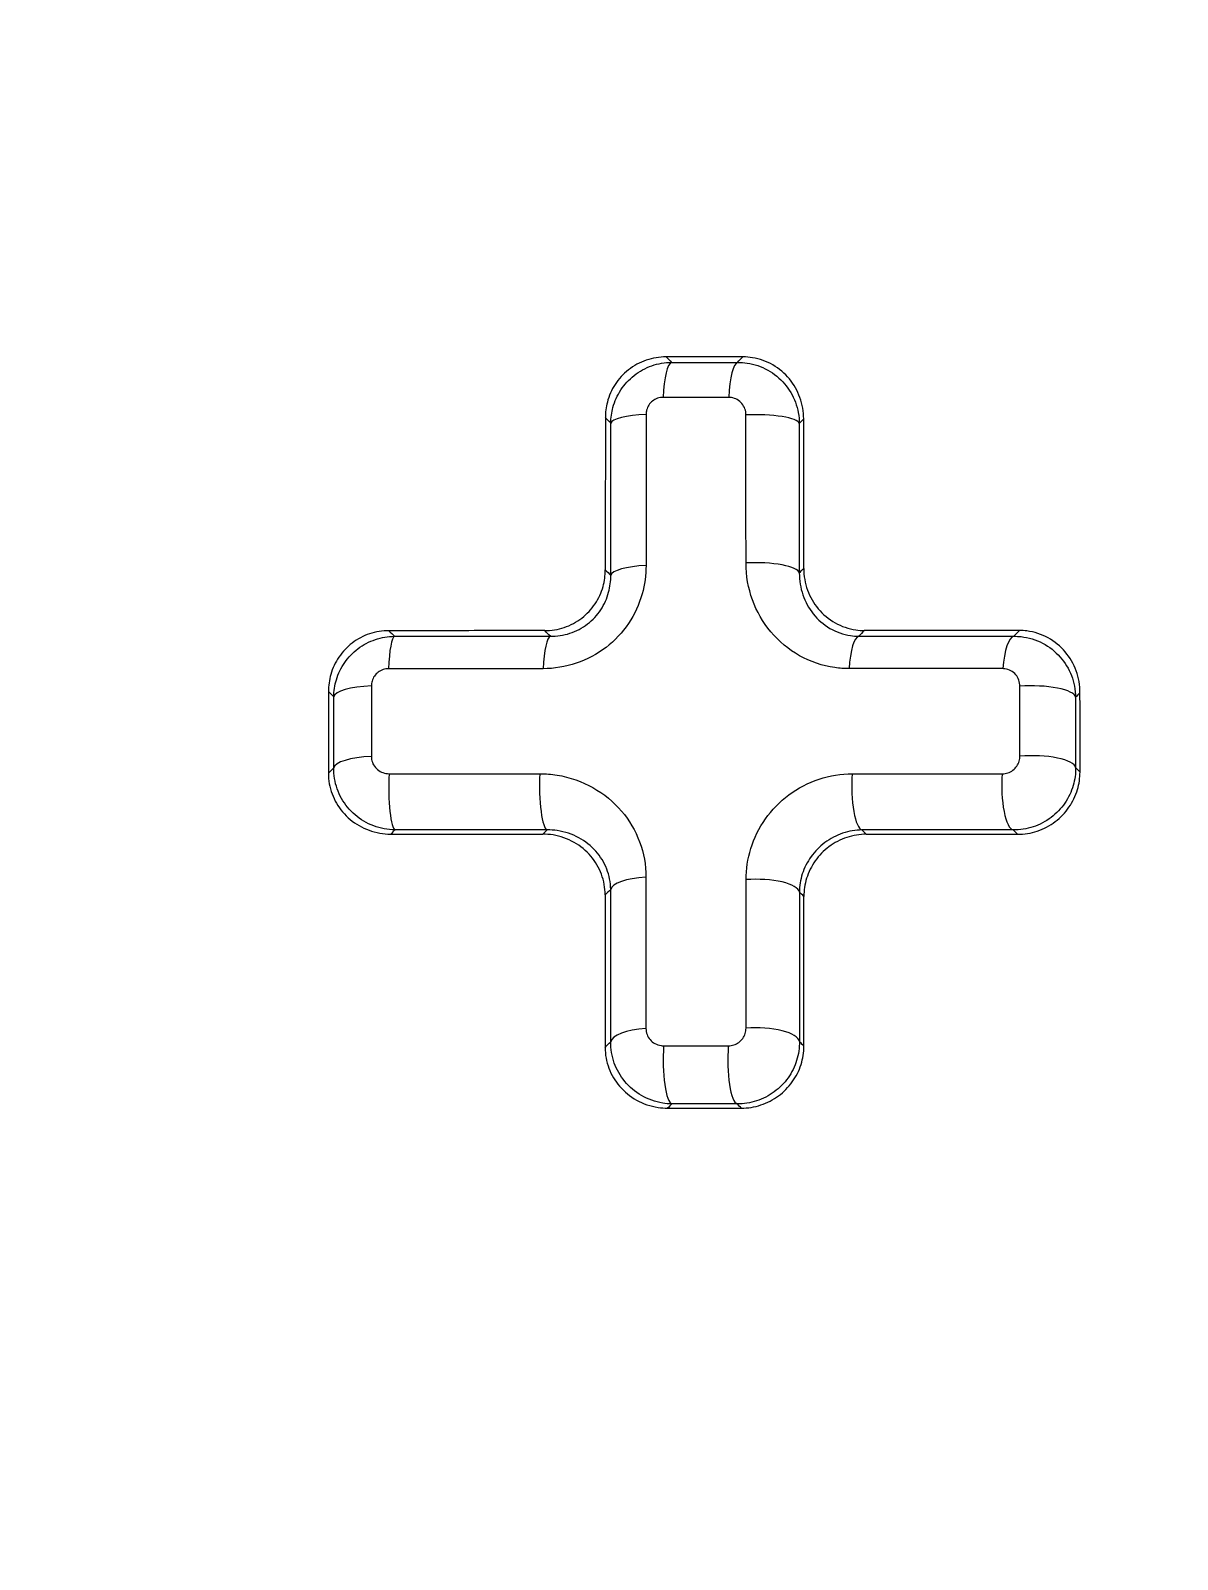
# Model space of a CAD drawing. Header units: millimetres. Extents: x 0 to 594, y 0 to 532.
# Drawn here: x 471.578 to 472.231, y 283.704 to 284.574 of the extents above; entities that cross this region are included whole.
import ezdxf

# ---------------------------------------------------------------- set-up
doc = ezdxf.new("R2010")
doc.units = ezdxf.units.MM
for name, color, linetype, true_color in [('13', 7, 'Continuous', 0xffffff), ('201', 7, 'Continuous', 0xffffff), ('4', 7, 'Continuous', 0xffffff)]:
    doc.layers.add(name, color=color, linetype=linetype, true_color=true_color)
doc.styles.add('iso-1', font='isocp.shx')
doc.dimstyles.get("Standard").update_dxf_attribs({"dimtxt": 0.18, "dimasz": 0.18, "dimexe": 0.18, "dimexo": 0.0625, "dimgap": 0.09, "dimtad": 0, "dimtih": 1, "dimtoh": 1, "dimdec": 4, "dimzin": 0, "dimdsep": 46, "dimtxsty": 'Standard', "dimcen": 0.09, "dimadec": 0, "dimazin": 0, "dimtfac": 1, "dimtdec": 4, "dimtofl": 0, "dimtmove": 0, "dimatfit": 3, "dimfxl": 1, "dimtolj": 1, "dimtzin": 0, "dimarcsym": 0})

# ---------------------------------------------------------------- blocks, each defined once
blk = doc.blocks.new('_U1')
at = {"layer": '201', "color": 250, "lineweight": 13}
blk.add_line((430.61169, 282.820884), (499.931008, 323.940688), dxfattribs=at)
at = {"layer": '201', "color": 250, "lineweight": 18}
blk.add_solid([(499.931008, 323.940688), (497.155868, 321.758737), (496.685695, 322.551343), (499.931008, 323.940688)], dxfattribs=at)
at = {"layer": '201', "color": 250, "linetype": 'Continuous', "lineweight": 18, "char_height": 3.5, "attachment_point": 7, "rotation": 30.676165, "line_spacing_factor": 0.963855, "style": 'iso-1'}
for s, insert in [('\\W0.5795;1612', (481.810819, 313.855865)), ('\\W0.6380;R', (478.626316, 311.966838))]:
    blk.add_mtext(s, dxfattribs=dict(at, insert=insert))
blk = doc.blocks.new('_U13')
at = {"layer": '201', "color": 250, "lineweight": 13}
blk.add_arc((430.61169, 282.820884), 53.921515, 175, 359.999943, dxfattribs=at)

msp = doc.modelspace()

# ---------------------------------------------------------------- linework, layer by layer
at = {"layer": '13', "color": 250, "linetype": 'Continuous', "lineweight": 18}
msp.add_circle((430.61169, 282.82088), 80.5978, dxfattribs=at)
at = {"layer": '4', "color": 250, "linetype": 'Continuous', "lineweight": 13}
for centre, major_axis, ratio, start_param, end_param in [((471.94338, 284.36054), (0, 0.025), 0.203748, 0.053483, 1.368497), ((471.98101, 284.36054), (0, 0.025), 0.216929, 0.053638, 1.368496), ((471.9335, 284.35066), (-0.025, 0), 0.209119, 4.90988, 6.22964), ((471.99088, 284.35044), (0.025, 0), 0.210154, 0.053557, 1.788354), ((471.9909, 284.26526), (0.025, 0), 0.244852, 0.054005, 1.788111), ((471.93349, 284.26385), (-0.025, 0), 0.244304, 4.909661, 6.229188), ((471.78563, 284.20452), (0, 0.025), 0.150453, 0.052963, 1.306803), ((471.87438, 284.20452), (0, 0.025), 0.181948, 0.05325, 1.306801), ((472.05004, 284.20454), (0, -0.025), 0.244289, 3.19559, 4.448388), ((472.13834, 284.20454), (0, -0.025), 0.275626, 3.196064, 4.448384), ((472.14818, 284.19441), (-0.025, 0), 0.274589, 3.196048, 4.985189), ((471.77579, 284.19461), (-0.025, 0), 0.267004, 4.854782, 6.228851), ((471.77578, 284.15411), (-0.025, 0), 0.280481, 4.854805, 6.228634), ((472.14819, 284.1543), (-0.025, 0), 0.288314, 3.196277, 4.985232), ((471.78593, 284.14421), (0, -0.025), 0.151512, 4.427777, 6.230213), ((471.87254, 284.1442), (0, -0.025), 0.182444, 4.42778, 6.229931), ((472.05186, 284.14417), (0, 0.025), 0.246491, 1.286199, 3.087564), ((472.13804, 284.14416), (0, 0.025), 0.27727, 1.286205, 3.087094), ((471.93347, 284.08485), (0.025, 0), 0.304543, 1.76822, 3.086619), ((471.99093, 284.08346), (-0.025, 0), 0.306297, 3.196599, 4.929874), ((471.93347, 283.99804), (0.025, 0), 0.328329, 1.768667, 3.086157), ((471.99094, 283.99826), (-0.025, 0), 0.329723, 3.197057, 4.930364), ((471.94363, 283.98816), (0, 0.025), 0.211603, 1.240455, 3.088019), ((471.98077, 283.98815), (0, 0.025), 0.225106, 1.240458, 3.087852)]:
    msp.add_ellipse(centre, major_axis=major_axis, ratio=ratio, start_param=start_param, end_param=end_param, dxfattribs=at)
at = {"layer": '4', "color": 250, "linetype": 'Continuous', "lineweight": 18}
for points, knots in [([(471.94001, 284.3886), (471.93622, 284.3886), (471.93236, 284.38797), (471.92509, 284.38549), (471.92159, 284.3836), (471.91562, 284.3789), (471.91302, 284.37605), (471.909, 284.36983), (471.9075, 284.36639), (471.90583, 284.35998), (471.90545, 284.35699), (471.90545, 284.35403)], [0, 0, 0, 0, 0.212874, 0.212874, 0.426307, 0.426307, 0.632305, 0.632305, 0.83479, 0.83479, 1, 1, 1, 1]), ([(471.98374, 284.38861), (471.97661, 284.38861), (471.96946, 284.38861), (471.95488, 284.3886), (471.94745, 284.3886), (471.94001, 284.3886)], [0, 0, 0, 0, 0.490478, 0.490478, 1, 1, 1, 1]), ([(472.01833, 284.35327), (472.01833, 284.35741), (472.0176, 284.36158), (472.01484, 284.36928), (472.01278, 284.37292), (472.00759, 284.37922), (472.00437, 284.38196), (471.99729, 284.38606), (471.99333, 284.38749), (471.98745, 284.38846), (471.9856, 284.38861), (471.98374, 284.38861)], [0, 0, 0, 0, 0.224424, 0.224424, 0.448623, 0.448623, 0.675942, 0.675942, 0.90057, 0.90057, 1, 1, 1, 1]), ([(471.90545, 284.35403), (471.90545, 284.34392), (471.90544, 284.33382), (471.90543, 284.30488), (471.90542, 284.28607), (471.90541, 284.26731)], [0, 0, 0, 0, 0.348434, 0.348434, 1, 1, 1, 1]), ([(472.01837, 284.26817), (472.01836, 284.28166), (472.01836, 284.29519), (472.01835, 284.32355), (472.01834, 284.33839), (472.01833, 284.35327)], [0, 0, 0, 0, 0.477714, 0.477714, 1, 1, 1, 1]), ([(471.87092, 284.2327), (471.87465, 284.23271), (471.87846, 284.23332), (471.88561, 284.23572), (471.88905, 284.23756), (471.89497, 284.24213), (471.89754, 284.2449), (471.90161, 284.25099), (471.90316, 284.25438), (471.90498, 284.26094), (471.90541, 284.26415), (471.90541, 284.26731)], [0, 0, 0, 0, 0.208275, 0.208275, 0.417028, 0.417028, 0.619696, 0.619696, 0.821824, 0.821824, 1, 1, 1, 1]), ([(472.01837, 284.26817), (472.01837, 284.26396), (472.01912, 284.25974), (472.02193, 284.25197), (472.02402, 284.24831), (472.02931, 284.24196), (472.0326, 284.2392), (472.03983, 284.23512), (472.04388, 284.23372), (472.04962, 284.23288), (472.05126, 284.23277), (472.05289, 284.23277)], [0, 0, 0, 0, 0.227007, 0.227007, 0.453693, 0.453693, 0.685054, 0.685054, 0.913001, 0.913001, 1, 1, 1, 1]), ([(471.78225, 284.23268), (471.77856, 284.23268), (471.77479, 284.23208), (471.76771, 284.22971), (471.76431, 284.22791), (471.75843, 284.22343), (471.75586, 284.2207), (471.75176, 284.21466), (471.75018, 284.21127), (471.74826, 284.20461), (471.7478, 284.20129), (471.7478, 284.19802)], [0, 0, 0, 0, 0.20498, 0.20498, 0.410312, 0.410312, 0.611388, 0.611388, 0.814613, 0.814613, 1, 1, 1, 1]), ([(471.87092, 284.2327), (471.85758, 284.2327), (471.84422, 284.2327), (471.81467, 284.23269), (471.79847, 284.23269), (471.78225, 284.23268)], [0, 0, 0, 0, 0.452587, 0.452587, 1, 1, 1, 1]), ([(472.14116, 284.2328), (472.13214, 284.2328), (472.12312, 284.2328), (472.09374, 284.23278), (472.07334, 284.23277), (472.05289, 284.23277)], [0, 0, 0, 0, 0.307633, 0.307633, 1, 1, 1, 1]), ([(472.17562, 284.19734), (472.17562, 284.20161), (472.17485, 284.20588), (472.172, 284.21372), (472.16987, 284.2174), (472.1645, 284.2238), (472.16114, 284.22657), (472.15375, 284.23063), (472.14962, 284.232), (472.14399, 284.23271), (472.14258, 284.2328), (472.14116, 284.2328)], [0, 0, 0, 0, 0.229272, 0.229272, 0.458118, 0.458118, 0.693389, 0.693389, 0.924804, 0.924804, 1, 1, 1, 1]), ([(471.7478, 284.19802), (471.7478, 284.19006), (471.74779, 284.18211), (471.74779, 284.16662), (471.74779, 284.15907), (471.74778, 284.15153)], [0, 0, 0, 0, 0.512505, 0.512505, 1, 1, 1, 1]), ([(472.17564, 284.1522), (472.17564, 284.15947), (472.17564, 284.16675), (472.17563, 284.18179), (472.17563, 284.18956), (472.17562, 284.19734)], [0, 0, 0, 0, 0.48421, 0.48421, 1, 1, 1, 1]), ([(471.74778, 284.15153), (471.74778, 284.14753), (471.74851, 284.1435), (471.75126, 284.13605), (471.75331, 284.13254), (471.75848, 284.12639), (471.7617, 284.1237), (471.76884, 284.11958), (471.77287, 284.11811), (471.77906, 284.11702), (471.78116, 284.11684), (471.78326, 284.11684)], [0, 0, 0, 0, 0.219649, 0.219649, 0.438941, 0.438941, 0.663557, 0.663557, 0.889167, 0.889167, 1, 1, 1, 1]), ([(472.14014, 284.11672), (472.14387, 284.11672), (472.1477, 284.11734), (472.15494, 284.11978), (472.15845, 284.12163), (472.16454, 284.12627), (472.16722, 284.12908), (472.17147, 284.13523), (472.17311, 284.13865), (472.17515, 284.14543), (472.17564, 284.14885), (472.17564, 284.1522)], [0, 0, 0, 0, 0.206787, 0.206787, 0.414003, 0.414003, 0.615452, 0.615452, 0.814213, 0.814213, 1, 1, 1, 1]), ([(471.78326, 284.11684), (471.79287, 284.11683), (471.80248, 284.11683), (471.83135, 284.11682), (471.8506, 284.11682), (471.8698, 284.11681)], [0, 0, 0, 0, 0.332346, 0.332346, 1, 1, 1, 1]), ([(471.90534, 284.08217), (471.90534, 284.08621), (471.90459, 284.09026), (471.90182, 284.09771), (471.89975, 284.10122), (471.89452, 284.10737), (471.89125, 284.11008), (471.88399, 284.11419), (471.87988, 284.11565), (471.87374, 284.11665), (471.87177, 284.11681), (471.8698, 284.11681)], [0, 0, 0, 0, 0.220494, 0.220494, 0.440512, 0.440512, 0.66782, 0.66782, 0.896804, 0.896804, 1, 1, 1, 1]), ([(472.05399, 284.11675), (472.05028, 284.11676), (472.04648, 284.11615), (472.03929, 284.11375), (472.03581, 284.11193), (472.02974, 284.10739), (472.02706, 284.10463), (472.02277, 284.09854), (472.0211, 284.09514), (472.01897, 284.08829), (472.01844, 284.08477), (472.01845, 284.08133)], [0, 0, 0, 0, 0.203899, 0.203899, 0.408123, 0.408123, 0.608143, 0.608143, 0.80794, 0.80794, 1, 1, 1, 1]), ([(472.05399, 284.11675), (472.06829, 284.11675), (472.08257, 284.11674), (472.11128, 284.11673), (472.12573, 284.11673), (472.14014, 284.11672)], [0, 0, 0, 0, 0.495981, 0.495981, 1, 1, 1, 1]), ([(471.90534, 284.08217), (471.90533, 284.06831), (471.90532, 284.05447), (471.90531, 284.02554), (471.90531, 284.01044), (471.9053, 283.99538)], [0, 0, 0, 0, 0.477278, 0.477278, 1, 1, 1, 1]), ([(472.01848, 283.99616), (472.01848, 284.00441), (472.01847, 284.01266), (472.01846, 284.041), (472.01845, 284.06114), (472.01845, 284.08133)], [0, 0, 0, 0, 0.291598, 0.291598, 1, 1, 1, 1]), ([(471.9053, 283.99538), (471.9053, 283.99132), (471.90606, 283.98725), (471.90887, 283.97978), (471.91096, 283.97627), (471.91625, 283.9701), (471.91957, 283.96739), (471.92696, 283.96329), (471.93115, 283.96185), (471.93724, 283.96093), (471.93905, 283.96079), (471.94088, 283.96079)], [0, 0, 0, 0, 0.221613, 0.221613, 0.442655, 0.442655, 0.672678, 0.672678, 0.904981, 0.904981, 1, 1, 1, 1]), ([(471.98289, 283.96078), (471.98658, 283.96078), (471.99036, 283.96138), (471.99751, 283.96374), (472.00097, 283.96553), (472.00701, 283.96999), (472.00969, 283.97271), (472.01401, 283.97873), (472.01571, 283.98211), (472.01792, 283.98902), (472.01848, 283.99263), (472.01848, 283.99616)], [0, 0, 0, 0, 0.201394, 0.201394, 0.403048, 0.403048, 0.601481, 0.601481, 0.801454, 0.801454, 1, 1, 1, 1]), ([(471.94088, 283.96079), (471.94807, 283.96079), (471.95525, 283.96079), (471.96925, 283.96078), (471.97607, 283.96078), (471.98289, 283.96078)], [0, 0, 0, 0, 0.51259, 0.51259, 1, 1, 1, 1])]:
    msp.add_open_spline(points, degree=3, knots=knots, dxfattribs=at)
at = {"layer": '4', "color": 250, "linetype": 'Continuous', "lineweight": 13}
for points, knots in [([(471.90854, 284.35095), (471.90857, 284.35393), (471.90899, 284.35694), (471.91073, 284.36333), (471.91226, 284.36673), (471.9163, 284.37288), (471.91888, 284.3757), (471.92483, 284.38039), (471.9283, 284.38229), (471.9355, 284.3848), (471.93932, 284.38547), (471.9431, 284.3855)], [0, 0, 0, 0, 0.165453, 0.165453, 0.367759, 0.367759, 0.57524, 0.57524, 0.789539, 0.789539, 1, 1, 1, 1]), ([(471.98071, 284.38551), (471.98254, 284.38552), (471.98438, 284.38539), (471.99025, 284.38449), (471.99427, 284.38311), (472.00146, 284.37909), (472.00475, 284.37639), (472.01005, 284.37017), (472.01217, 284.36658), (472.01503, 284.35895), (472.01581, 284.35481), (472.01585, 284.35072)], [0, 0, 0, 0, 0.099412, 0.099412, 0.326301, 0.326301, 0.553236, 0.553236, 0.775882, 0.775882, 1, 1, 1, 1]), ([(471.93838, 284.36556), (471.93731, 284.36556), (471.93622, 284.36539), (471.93417, 284.36469), (471.93318, 284.36416), (471.93149, 284.36283), (471.93075, 284.36203), (471.92961, 284.36028), (471.92919, 284.35931), (471.92871, 284.35749), (471.9286, 284.35664), (471.9286, 284.35579)], [0, 0, 0, 0, 0.212622, 0.212622, 0.425738, 0.425738, 0.631004, 0.631004, 0.832664, 0.832664, 1, 1, 1, 1]), ([(471.98549, 284.35557), (471.98549, 284.35674), (471.98528, 284.35793), (471.9845, 284.3601), (471.98391, 284.36113), (471.98244, 284.36292), (471.98152, 284.36369), (471.97951, 284.36485), (471.97838, 284.36526), (471.97673, 284.36552), (471.97621, 284.36557), (471.97569, 284.36557)], [0, 0, 0, 0, 0.224609, 0.224609, 0.449068, 0.449068, 0.677043, 0.677043, 0.902341, 0.902341, 1, 1, 1, 1]), ([(471.90854, 284.35095), (471.90845, 284.35103), (471.90837, 284.35111), (471.90734, 284.35214), (471.9064, 284.35309), (471.90545, 284.35403)], [0, 0, 0, 0, 0.080663, 0.080663, 1, 1, 1, 1]), ([(471.90853, 284.26418), (471.90853, 284.27859), (471.90853, 284.29302), (471.90854, 284.32194), (471.90854, 284.33643), (471.90854, 284.35095)], [0, 0, 0, 0, 0.50009, 0.50009, 1, 1, 1, 1]), ([(471.9286, 284.35579), (471.9286, 284.34141), (471.9286, 284.32706), (471.9286, 284.29841), (471.92859, 284.28411), (471.92859, 284.26984)], [0, 0, 0, 0, 0.499777, 0.499777, 1, 1, 1, 1]), ([(472.04414, 284.21106), (472.04143, 284.21106), (472.03872, 284.21125), (472.02899, 284.21264), (472.02209, 284.21501), (472.00976, 284.22194), (472.00415, 284.22663), (471.99514, 284.23743), (471.99157, 284.24366), (471.98678, 284.25688), (471.98551, 284.26406), (471.98551, 284.27123)], [0, 0, 0, 0, 0.08494, 0.08494, 0.313491, 0.313491, 0.545566, 0.545566, 0.772653, 0.772653, 1, 1, 1, 1]), ([(471.92859, 284.26984), (471.92859, 284.26441), (471.92785, 284.25889), (471.92469, 284.24772), (471.92206, 284.24197), (471.91516, 284.23168), (471.91078, 284.22699), (471.90074, 284.21926), (471.89489, 284.21615), (471.88276, 284.21208), (471.8763, 284.21105), (471.86998, 284.21105)], [0, 0, 0, 0, 0.180464, 0.180464, 0.381803, 0.381803, 0.583773, 0.583773, 0.792134, 0.792134, 1, 1, 1, 1]), ([(471.87413, 284.22949), (471.87781, 284.22946), (471.88165, 284.23002), (471.88884, 284.23238), (471.89232, 284.2342), (471.89825, 284.23877), (471.90083, 284.24156), (471.90487, 284.24767), (471.90638, 284.25109), (471.90817, 284.25772), (471.90856, 284.261), (471.90853, 284.26418)], [0, 0, 0, 0, 0.208994, 0.208994, 0.41311, 0.41311, 0.610848, 0.610848, 0.812879, 0.812879, 1, 1, 1, 1]), ([(472.01586, 284.26559), (472.01581, 284.26127), (472.01652, 284.257), (472.01922, 284.24913), (472.02126, 284.24542), (472.02643, 284.23897), (472.02965, 284.23615), (472.0368, 284.23198), (472.04079, 284.23052), (472.04653, 284.22964), (472.04811, 284.22951), (472.04971, 284.2295)], [0, 0, 0, 0, 0.228679, 0.228679, 0.459814, 0.459814, 0.694057, 0.694057, 0.918624, 0.918624, 1, 1, 1, 1]), ([(471.75083, 284.19498), (471.75087, 284.19828), (471.75138, 284.20161), (471.7534, 284.20823), (471.75501, 284.21156), (471.75916, 284.21752), (471.76173, 284.22021), (471.7676, 284.22466), (471.77098, 284.22645), (471.77801, 284.22883), (471.78174, 284.22945), (471.78543, 284.22948)], [0, 0, 0, 0, 0.183364, 0.183364, 0.384859, 0.384859, 0.587168, 0.587168, 0.794743, 0.794743, 1, 1, 1, 1]), ([(471.78543, 284.22948), (471.80025, 284.22948), (471.81506, 284.22948), (471.84463, 284.22948), (471.85939, 284.22949), (471.87413, 284.22949)], [0, 0, 0, 0, 0.500064, 0.500064, 1, 1, 1, 1]), ([(472.13796, 284.22951), (472.13855, 284.23012), (472.13914, 284.23073), (472.14021, 284.23182), (472.14068, 284.23231), (472.14116, 284.2328)], [0, 0, 0, 0, 0.554675, 0.554675, 1, 1, 1, 1]), ([(472.13796, 284.22951), (472.13934, 284.22952), (472.14073, 284.22945), (472.14634, 284.22882), (472.15055, 284.22753), (472.15809, 284.22358), (472.16155, 284.22087), (472.16708, 284.21458), (472.16928, 284.21095), (472.17227, 284.2032), (472.17309, 284.19897), (472.17314, 284.19478)], [0, 0, 0, 0, 0.075094, 0.075094, 0.310212, 0.310212, 0.544596, 0.544596, 0.770908, 0.770908, 1, 1, 1, 1]), ([(471.782, 284.21104), (471.78095, 284.21104), (471.77989, 284.21087), (471.77789, 284.2102), (471.77693, 284.2097), (471.77526, 284.20843), (471.77454, 284.20766), (471.77337, 284.20596), (471.77293, 284.205), (471.77237, 284.20311), (471.77224, 284.20216), (471.77224, 284.20122)], [0, 0, 0, 0, 0.204405, 0.204405, 0.409175, 0.409175, 0.60952, 0.60952, 0.812106, 0.812106, 1, 1, 1, 1]), ([(471.86998, 284.21105), (471.85536, 284.21104), (471.84072, 284.21104), (471.81139, 284.21104), (471.7967, 284.21104), (471.782, 284.21104)], [0, 0, 0, 0, 0.499936, 0.499936, 1, 1, 1, 1]), ([(472.14144, 284.20102), (472.14144, 284.20223), (472.14122, 284.20344), (472.14041, 284.20567), (472.13981, 284.20671), (472.13828, 284.20852), (472.13733, 284.20931), (472.13523, 284.21046), (472.13405, 284.21085), (472.13247, 284.21104), (472.13208, 284.21107), (472.13169, 284.21107)], [0, 0, 0, 0, 0.22971, 0.22971, 0.458964, 0.458964, 0.695006, 0.695006, 0.927123, 0.927123, 1, 1, 1, 1]), ([(471.77224, 284.16106), (471.77224, 284.15992), (471.77244, 284.15878), (471.77322, 284.15667), (471.77381, 284.15567), (471.77528, 284.15393), (471.77619, 284.15316), (471.77822, 284.152), (471.77936, 284.15158), (471.78111, 284.15128), (471.7817, 284.15123), (471.78229, 284.15123)], [0, 0, 0, 0, 0.219934, 0.219934, 0.439475, 0.439475, 0.664512, 0.664512, 0.890496, 0.890496, 1, 1, 1, 1]), ([(472.13139, 284.15118), (472.13245, 284.15118), (472.13353, 284.15135), (472.13558, 284.15204), (472.13657, 284.15257), (472.1383, 284.15388), (472.13906, 284.15468), (472.14026, 284.15642), (472.14073, 284.15738), (472.14131, 284.15931), (472.14145, 284.16028), (472.14145, 284.16124)], [0, 0, 0, 0, 0.206579, 0.206579, 0.413629, 0.413629, 0.614799, 0.614799, 0.813263, 0.813263, 1, 1, 1, 1]), ([(471.78572, 284.11924), (471.78367, 284.11926), (471.7816, 284.11945), (471.7755, 284.12058), (471.7715, 284.12209), (471.76443, 284.12629), (471.76124, 284.12904), (471.75615, 284.13529), (471.75414, 284.13886), (471.75147, 284.1464), (471.75078, 284.15048), (471.75082, 284.1545)], [0, 0, 0, 0, 0.110883, 0.110883, 0.337373, 0.337373, 0.560987, 0.560987, 0.779272, 0.779272, 1, 1, 1, 1]), ([(471.86816, 284.15122), (471.87146, 284.15122), (471.87475, 284.15095), (471.88518, 284.14927), (471.89218, 284.1468), (471.90456, 284.13981), (471.91014, 284.13521), (471.91905, 284.12473), (471.92257, 284.11876), (471.9273, 284.10608), (471.92857, 284.09919), (471.92857, 284.09231)], [0, 0, 0, 0, 0.101568, 0.101568, 0.331015, 0.331015, 0.558844, 0.558844, 0.779125, 0.779125, 1, 1, 1, 1]), ([(471.98553, 284.09093), (471.98553, 284.09682), (471.98644, 284.10283), (471.99008, 284.1145), (471.99292, 284.12027), (472.00022, 284.13061), (472.00477, 284.1353), (472.01508, 284.143), (472.02099, 284.14609), (472.0332, 284.15016), (472.03966, 284.15119), (472.04595, 284.15119)], [0, 0, 0, 0, 0.193306, 0.193306, 0.39286, 0.39286, 0.592534, 0.592534, 0.796451, 0.796451, 1, 1, 1, 1]), ([(472.17315, 284.15469), (472.17318, 284.15128), (472.1727, 284.14781), (472.1707, 284.14098), (472.16907, 284.13756), (472.16485, 284.1314), (472.16217, 284.1286), (472.15609, 284.124), (472.15257, 284.12215), (472.1453, 284.11976), (472.14145, 284.11916), (472.13766, 284.11919)], [0, 0, 0, 0, 0.184841, 0.184841, 0.383751, 0.383751, 0.586665, 0.586665, 0.794792, 0.794792, 1, 1, 1, 1]), ([(471.90851, 284.08527), (471.90847, 284.08933), (471.90766, 284.09332), (471.90478, 284.10066), (471.90265, 284.10409), (471.89731, 284.11013), (471.89399, 284.11277), (471.88662, 284.11676), (471.88247, 284.11818), (471.87622, 284.11911), (471.87426, 284.11925), (471.87229, 284.11923)], [0, 0, 0, 0, 0.21861, 0.21861, 0.441269, 0.441269, 0.672187, 0.672187, 0.900896, 0.900896, 1, 1, 1, 1]), ([(472.05153, 284.11921), (472.0479, 284.11918), (472.04412, 284.11856), (472.03695, 284.11614), (472.03346, 284.11431), (472.02738, 284.10977), (472.02468, 284.107), (472.02035, 284.10095), (472.01867, 284.09757), (472.01647, 284.09076), (472.01592, 284.08726), (472.01589, 284.08388)], [0, 0, 0, 0, 0.204203, 0.204203, 0.405015, 0.405015, 0.60158, 0.60158, 0.801481, 0.801481, 1, 1, 1, 1]), ([(471.92855, 284.00608), (471.92855, 284.00493), (471.92877, 284.00377), (471.92957, 284.00165), (471.93016, 284.00066), (471.93166, 283.9989), (471.9326, 283.99813), (471.93471, 283.99697), (471.9359, 283.99656), (471.93762, 283.99631), (471.93812, 283.99627), (471.93863, 283.99627)], [0, 0, 0, 0, 0.222038, 0.222038, 0.443363, 0.443363, 0.673983, 0.673983, 0.906817, 0.906817, 1, 1, 1, 1]), ([(471.97545, 283.99626), (471.97649, 283.99626), (471.97756, 283.99643), (471.97958, 283.9971), (471.98056, 283.99761), (471.98227, 283.99887), (471.98303, 283.99964), (471.98426, 284.00135), (471.98474, 284.0023), (471.98537, 284.00427), (471.98553, 284.0053), (471.98553, 284.00631)], [0, 0, 0, 0, 0.200822, 0.200822, 0.402008, 0.402008, 0.600078, 0.600078, 0.799936, 0.799936, 1, 1, 1, 1]), ([(471.94335, 283.96319), (471.94158, 283.96321), (471.93982, 283.96336), (471.93385, 283.96432), (471.92969, 283.96581), (471.92238, 283.97003), (471.91909, 283.97281), (471.9139, 283.97912), (471.91187, 283.9827), (471.90915, 283.99029), (471.90846, 283.99443), (471.9085, 283.99849)], [0, 0, 0, 0, 0.09493, 0.09493, 0.328562, 0.328562, 0.556967, 0.556967, 0.776481, 0.776481, 1, 1, 1, 1]), ([(472.0159, 283.99872), (472.01594, 283.99511), (472.01541, 283.99143), (472.01323, 283.98445), (472.01156, 283.98106), (472.00727, 283.97503), (472.00461, 283.97231), (471.99859, 283.96785), (471.99514, 283.96608), (471.98799, 283.96375), (471.9842, 283.96316), (471.98046, 283.96319)], [0, 0, 0, 0, 0.196202, 0.196202, 0.395171, 0.395171, 0.594744, 0.594744, 0.798205, 0.798205, 1, 1, 1, 1])]:
    msp.add_open_spline(points, degree=3, knots=knots, dxfattribs=at)
for points in [[(471.94001, 284.3886), (471.94104, 284.38757), (471.94207, 284.38653), (471.9431, 284.3855)], [(471.9431, 284.3855), (471.95566, 284.3855), (471.96819, 284.38551), (471.98071, 284.38551)], [(471.98071, 284.38551), (471.98172, 284.38654), (471.98273, 284.38758), (471.98374, 284.38861)], [(471.97569, 284.36557), (471.96328, 284.36556), (471.95084, 284.36556), (471.93838, 284.36556)], [(471.98551, 284.27123), (471.9855, 284.29923), (471.98549, 284.32734), (471.98549, 284.35557)], [(472.01833, 284.35327), (472.01751, 284.35242), (472.01668, 284.35157), (472.01585, 284.35072)], [(472.01585, 284.35072), (472.01585, 284.32223), (472.01586, 284.29385), (472.01586, 284.26559)], [(471.90541, 284.26731), (471.90645, 284.26627), (471.90749, 284.26523), (471.90853, 284.26418)], [(472.01586, 284.26559), (472.0167, 284.26645), (472.01753, 284.26731), (472.01837, 284.26817)], [(471.78225, 284.23268), (471.78331, 284.23162), (471.78437, 284.23055), (471.78543, 284.22948)], [(471.87413, 284.22949), (471.87306, 284.23056), (471.87199, 284.23163), (471.87092, 284.2327)], [(472.05289, 284.23277), (472.05183, 284.23168), (472.05077, 284.23059), (472.04971, 284.2295)], [(472.04971, 284.2295), (472.07925, 284.2295), (472.10868, 284.2295), (472.13796, 284.22951)], [(472.13169, 284.21107), (472.10264, 284.21106), (472.07345, 284.21106), (472.04414, 284.21106)], [(471.75083, 284.19498), (471.74982, 284.19599), (471.74881, 284.19701), (471.7478, 284.19802)], [(471.75082, 284.1545), (471.75082, 284.16797), (471.75082, 284.18146), (471.75083, 284.19498)], [(471.77224, 284.20122), (471.77224, 284.18781), (471.77224, 284.17442), (471.77224, 284.16106)], [(472.14145, 284.16124), (472.14145, 284.17447), (472.14145, 284.18773), (472.14144, 284.20102)], [(472.17562, 284.19734), (472.1748, 284.19649), (472.17397, 284.19564), (472.17314, 284.19478)], [(472.17314, 284.19478), (472.17315, 284.18139), (472.17315, 284.16803), (472.17315, 284.15469)], [(471.74778, 284.15153), (471.7488, 284.15252), (471.74981, 284.15351), (471.75082, 284.1545)], [(471.78229, 284.15123), (471.81099, 284.15122), (471.83962, 284.15122), (471.86816, 284.15122)], [(472.04595, 284.15119), (472.07455, 284.15119), (472.10304, 284.15118), (472.13139, 284.15118)], [(472.17315, 284.15469), (472.17398, 284.15386), (472.17481, 284.15303), (472.17564, 284.1522)], [(471.78572, 284.11924), (471.7849, 284.11844), (471.78408, 284.11764), (471.78326, 284.11684)], [(471.87229, 284.11923), (471.84351, 284.11924), (471.81465, 284.11924), (471.78572, 284.11924)], [(471.8698, 284.11681), (471.87063, 284.11762), (471.87146, 284.11843), (471.87229, 284.11923)], [(472.05153, 284.11921), (472.05235, 284.11839), (472.05317, 284.11757), (472.05399, 284.11675)], [(472.13766, 284.11919), (472.10908, 284.1192), (472.08036, 284.1192), (472.05153, 284.11921)], [(472.14014, 284.11672), (472.13931, 284.11754), (472.13849, 284.11837), (472.13766, 284.11919)], [(471.92857, 284.09231), (471.92857, 284.06345), (471.92856, 284.03471), (471.92855, 284.00608)], [(471.98553, 284.00631), (471.98553, 284.0344), (471.98553, 284.06261), (471.98553, 284.09093)], [(471.90851, 284.08527), (471.90745, 284.08424), (471.90639, 284.08321), (471.90534, 284.08217)], [(471.9085, 283.99849), (471.90851, 284.0273), (471.90851, 284.05622), (471.90851, 284.08527)], [(472.01845, 284.08133), (472.01759, 284.08218), (472.01674, 284.08303), (472.01589, 284.08388)], [(472.01589, 284.08388), (472.01589, 284.05538), (472.0159, 284.02699), (472.0159, 283.99872)], [(471.9053, 283.99538), (471.90637, 283.99642), (471.90744, 283.99746), (471.9085, 283.99849)], [(471.93863, 283.99627), (471.95092, 283.99627), (471.9632, 283.99626), (471.97545, 283.99626)], [(472.0159, 283.99872), (472.01676, 283.99787), (472.01762, 283.99701), (472.01848, 283.99616)], [(471.94335, 283.96319), (471.94252, 283.96239), (471.9417, 283.96159), (471.94088, 283.96079)], [(471.98046, 283.96319), (471.96811, 283.96319), (471.95574, 283.96319), (471.94335, 283.96319)], [(471.98289, 283.96078), (471.98208, 283.96158), (471.98127, 283.96239), (471.98046, 283.96319)]]:
    msp.add_open_spline(points, degree=3, dxfattribs=at)

# ---------------------------------------------------------------- block references
at = {"layer": '201', "color": 250, "linetype": 'Continuous', "lineweight": 18}
msp.add_blockref('_U13', (0, 0), dxfattribs=at)

# ---------------------------------------------------------------- dimensions: what is measured, and where the dimension line sits
dim = msp.add_radius_dim(center=(430.61169, 282.82088), mpoint=(499.93101, 323.94069), dimstyle='Standard', override={"dimtxt": 3.5, "dimasz": 3.5, "dimexe": 1.5, "dimexo": 0.5, "dimgap": 1.75, "dimtad": 1, "dimtih": 0, "dimtoh": 0, "dimdec": 0, "dimlfac": 20, "dimzin": 8, "dimdsep": 46, "dimlunit": 2, "dimpost": 'R<>', "dimtxsty": 'iso-1', "dimsah": 1, "dimse1": 0, "dimse2": 0, "dimsd1": 0, "dimsd2": 0, "dimclrd": 250, "dimclre": 250, "dimclrt": 250, "dimtol": 0, "dimtm": -0.1, "dimtfac": 0.7, "dimtdec": 2, "dimtofl": 1, "dimtmove": 0, "dimtzin": 8, "dimlwd": 13, "dimlwe": 13}, dxfattribs=at)
dim.commit()
dim.dimension.update_dxf_attribs({"geometry": '_U1', "text_midpoint": (482.97275, 313.88115), "dimtype": 164})

doc.saveas('drawing.dxf')
